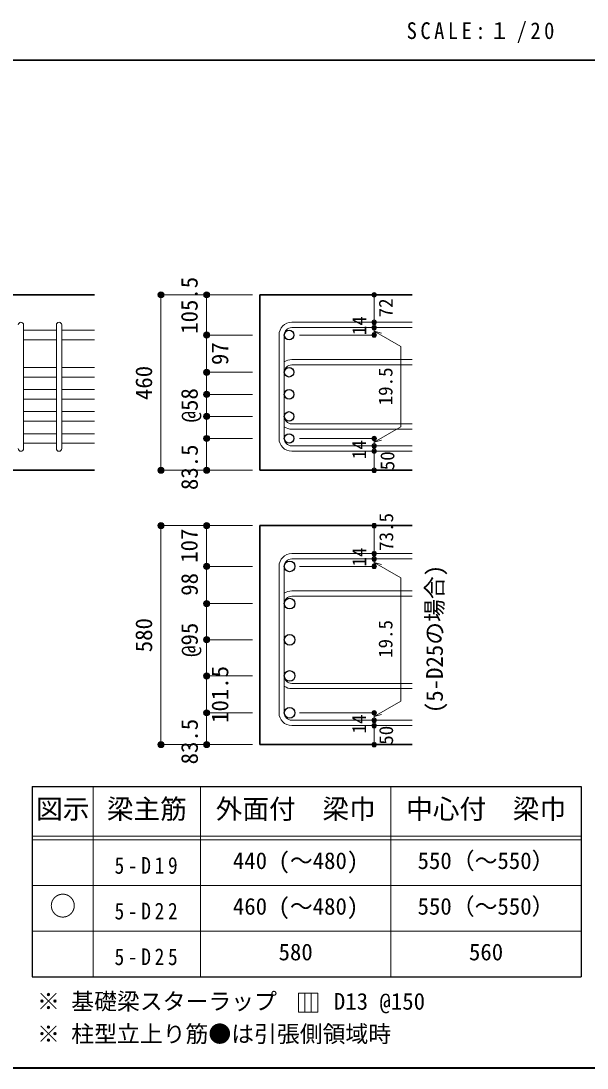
# Model space of a CAD drawing. Units: millimetres at full size, sheet at 1:20. Extents: x -3982 to 3969, y -2797 to 2801.
# Drawn here: x 935 to 2422, y -2797 to -45 of the extents above; entities that cross this region are included whole.
import ezdxf
from ezdxf.enums import TextEntityAlignment as Align

# ---------------------------------------------------------------- set-up
doc = ezdxf.new("R2010")
doc.units = ezdxf.units.MM
doc.header["$LTSCALE"] = 20
doc.header["$PDMODE"] = 32
doc.header["$PDSIZE"] = 12
for name, color, linetype, lineweight in [('6-0', 7, 'Continuous', 9), ('6-1_躯体線', 2, 'Continuous', 35), ('6-5_梁主筋', 7, 'Continuous', 18), ('6-6_S.T.P.', 7, 'Continuous', 18), ('6-7_文字', 7, 'Continuous', 18), ('6-D_寸法', 4, 'Continuous', 9), ('6-E_枠', 7, 'Continuous', 18), ('F-0_枠', 6, 'Continuous', 40)]:
    doc.layers.add(name, color=color, linetype=linetype, lineweight=lineweight)
doc.styles.add('ＭＳ ゴシック', font='')
doc.styles.get('ＭＳ ゴシック').set_extended_font_data('MS Gothic')

msp = doc.modelspace()

# ---------------------------------------------------------------- linework, layer by layer
at = {"layer": '6-0', "color": 4}
for p, q in [((1302.96, -1371.2), (1302.96, -1946.7)), ((1422.96, -1671.2), (1422.96, -1576.2)), ((1422.96, -1671.2), (1422.96, -1766.2)), ((1422.96, -1766.2), (1422.96, -1863.2))]:
    msp.add_line(p, q, dxfattribs=at)
at = {"layer": '6-0'}
for p in [(1302.96, -1371.2), (1422.96, -1576.2), (1422.96, -1671.2), (1422.96, -1766.2), (1422.96, -1863.2), (1302.96, -1946.7)]:
    msp.add_point(p, dxfattribs=at)
at = {"layer": '6-1_躯体線'}
for p, q in [((1128.29, -764.67), (128.29, -764.67)), ((1562.96, -764.67), (1962.96, -764.67)), ((1562.96, -764.67), (1562.96, -1225.67)), ((1128.29, -1225.67), (728.29, -1225.67)), ((1562.96, -1225.67), (1962.96, -1225.67)), ((1562.96, -1371.2), (1962.96, -1371.2)), ((1562.96, -1371.2), (1562.96, -1946.7)), ((1562.96, -1946.7), (1962.96, -1946.7))]:
    msp.add_line(p, q, dxfattribs=at)
at = {"layer": '6-5_梁主筋'}
for p, q in [((1028.29, -857.72), (942.29, -857.72)), ((1128.29, -857.72), (1042.29, -857.72)), ((1028.29, -882.72), (942.29, -882.72)), ((1128.29, -882.72), (1042.29, -882.72)), ((1028.29, -955.67), (942.29, -955.67)), ((1128.29, -955.67), (1042.29, -955.67)), ((1028.29, -980.67), (942.29, -980.67)), ((1128.29, -980.67), (1042.29, -980.67)), ((1028.29, -1013.67), (942.29, -1013.67)), ((1128.29, -1013.67), (1042.29, -1013.67)), ((1028.29, -1038.67), (942.29, -1038.67)), ((1128.29, -1038.67), (1042.29, -1038.67)), ((1028.29, -1071.67), (942.29, -1071.67)), ((1128.29, -1071.67), (1042.29, -1071.67)), ((1028.29, -1096.67), (942.29, -1096.67)), ((1128.29, -1096.67), (1042.29, -1096.67)), ((1028.29, -1129.67), (942.29, -1129.67)), ((1028.29, -1154.67), (942.29, -1154.67)), ((1128.29, -1129.67), (1042.29, -1129.67)), ((1128.29, -1154.67), (1042.29, -1154.67))]:
    msp.add_line(p, q, dxfattribs=at)
at = {"layer": '6-5_梁主筋', "color": 3, "lineweight": 25}
for centre, radius in [((1639.46, -870.22), 12.5), ((1639.46, -968.17), 12.5), ((1639.46, -1026.17), 12.5), ((1639.46, -1084.17), 12.5), ((1639.46, -1142.17), 12.5), ((1640.96, -1478.25), 14), ((1640.96, -1576.2), 14), ((1640.96, -1671.2), 14), ((1640.96, -1766.2), 14), ((1640.96, -1863.2), 14)]:
    msp.add_circle(centre, radius, dxfattribs=at)
at = {"layer": '6-6_S.T.P.'}
for p, q in [((942.29, -1168.67), (942.29, -844.11)), ((1028.29, -1168.67), (1028.29, -844.11)), ((1042.29, -1168.67), (1042.29, -844.11)), ((1646.46, -836.72), (1962.96, -836.72)), ((1646.46, -850.72), (1962.96, -850.72)), ((1612.96, -870.22), (1612.96, -1142.17)), ((1626.96, -870.22), (1626.96, -1142.17)), ((1646.46, -934.67), (1962.96, -934.67)), ((1646.46, -948.67), (1962.96, -948.67)), ((1646.46, -1103.67), (1962.96, -1103.67)), ((1646.46, -1117.67), (1962.96, -1117.67)), ((1646.46, -1161.67), (1962.96, -1161.67)), ((1646.46, -1175.67), (1962.96, -1175.67)), ((1646.46, -1444.75), (1962.96, -1444.75)), ((1612.96, -1478.25), (1612.96, -1863.2)), ((1626.96, -1478.25), (1626.96, -1863.2)), ((1646.46, -1458.75), (1962.96, -1458.75)), ((1646.46, -1542.7), (1962.96, -1542.7)), ((1646.46, -1556.7), (1962.96, -1556.7)), ((1646.46, -1785.7), (1962.96, -1785.7)), ((1646.46, -1799.7), (1962.96, -1799.7)), ((1646.46, -1882.7), (1962.96, -1882.7)), ((1646.46, -1896.7), (1962.96, -1896.7))]:
    msp.add_line(p, q, dxfattribs=at)
for centre, radius, start, end in [((935.29, -843.72), 7, 0, 180), ((1035.29, -843.72), 7, 0, 180), ((1646.46, -870.22), 33.5, 90, 180), ((1646.46, -870.22), 19.5, 90, 180), ((1646.46, -968.17), 33.5, 90, 125.59765), ((1646.46, -968.17), 19.5, 90, 180), ((1646.46, -1084.17), 19.5, 180, 270), ((1646.46, -1084.17), 33.5, 234.40235, 270), ((1646.46, -1142.17), 33.5, 180, 270), ((1646.46, -1142.17), 19.5, 180, 270), ((935.29, -1168.67), 7, 180, 0), ((1035.29, -1168.67), 7, 180, 0), ((1646.46, -1478.25), 33.5, 90, 180), ((1646.46, -1478.25), 19.5, 90, 180), ((1646.46, -1576.2), 33.5, 90, 125.59765), ((1646.46, -1576.2), 19.5, 90, 180), ((1646.46, -1766.2), 19.5, 180, 270), ((1646.46, -1766.2), 33.5, 234.40235, 270), ((1646.46, -1863.2), 33.5, 180, 270), ((1646.46, -1863.2), 19.5, 180, 270)]:
    msp.add_arc(centre, radius, start, end, dxfattribs=at)
at = {"layer": '6-7_文字'}
for p, q in [((1681.19, -2599.98), (1681.19, -2649.98)), ((1697.86, -2599.98), (1697.86, -2649.98))]:
    msp.add_line(p, q, dxfattribs=at)
msp.add_lwpolyline([(1664.53, -2649.98), (1714.53, -2649.98), (1714.53, -2599.98), (1664.53, -2599.98)], close=True, dxfattribs=at)
at = {"layer": '6-D_寸法'}
for p, q in [((1302.96, -764.67), (1302.96, -1225.67)), ((1422.96, -764.67), (1422.96, -870.22)), ((1862.96, -836.15), (1862.96, -764.67)), ((1862.96, -850.72), (1862.96, -836.72)), ((1422.96, -870.22), (1542.96, -870.22)), ((1422.96, -870.22), (1422.96, -968.17)), ((1862.96, -870.22), (1666.87, -870.22)), ((1862.96, -859.9), (1933.02, -900.35)), ((1862.96, -859.9), (1882.28, -865.07)), ((1933.02, -900.35), (1933.02, -1111.47)), ((1422.96, -968.17), (1542.96, -968.17)), ((1422.96, -1026.17), (1542.96, -1026.17)), ((1422.96, -1084.17), (1542.96, -1084.17)), ((1422.96, -1084.17), (1422.96, -1142.17)), ((1862.96, -1151.92), (1933.02, -1111.47)), ((1422.96, -1142.17), (1542.96, -1142.17)), ((1422.96, -1225.67), (1422.96, -1142.17)), ((1862.96, -1142.17), (1666.87, -1142.17)), ((1862.96, -1161.67), (1862.96, -1142.17)), ((1862.96, -1151.92), (1882.28, -1146.75)), ((1862.96, -1175.67), (1862.96, -1161.67)), ((1862.96, -1225.67), (1862.96, -1175.67)), ((1302.96, -1225.67), (1412.82, -1225.67)), ((1302.96, -1225.67), (1422.96, -1225.67)), ((1422.96, -1225.67), (1542.96, -1225.67)), ((1302.96, -1371.2), (1422.96, -1371.2)), ((1302.96, -1371.2), (1302.96, -1946.7)), ((1422.96, -1371.2), (1542.96, -1371.2)), ((1862.96, -1444.17), (1862.96, -1371.2)), ((1862.96, -1458.75), (1862.96, -1444.75)), ((1422.96, -1478.25), (1422.96, -1576.2)), ((1862.96, -1478.25), (1666.87, -1478.25)), ((1862.96, -1467.92), (1882.28, -1473.1)), ((1862.96, -1467.92), (1933.02, -1508.37)), ((1933.02, -1508.37), (1933.02, -1832.5)), ((1422.96, -1576.2), (1542.96, -1576.2)), ((1422.96, -1671.2), (1542.96, -1671.2)), ((1422.96, -1766.2), (1542.96, -1766.2)), ((1862.96, -1872.95), (1933.02, -1832.5)), ((1862.96, -1863.2), (1666.87, -1863.2)), ((1862.96, -1882.7), (1862.96, -1863.2)), ((1862.96, -1872.95), (1882.28, -1867.77)), ((1862.96, -1896.7), (1862.96, -1882.7)), ((1862.96, -1946.7), (1862.96, -1896.7)), ((1302.96, -1946.7), (1422.96, -1946.7)), ((1302.96, -1946.7), (1412.82, -1946.7)), ((1422.96, -1946.7), (1542.96, -1946.7))]:
    msp.add_line(p, q, dxfattribs=at)
for points in [[(1302.96, -764.67), (1422.96, -764.67), (1542.96, -764.67)], [(1862.96, -850.15), (1862.96, -870.22), (1862.96, -850.15)], [(1422.96, -968.17), (1422.96, -1026.17), (1422.96, -1084.17)], [(1422.96, -1371.2), (1422.96, -1478.25), (1542.96, -1478.25)], [(1862.96, -1478.25), (1862.96, -1458.17), (1862.96, -1478.25)], [(1422.96, -1946.7), (1422.96, -1863.2), (1542.96, -1863.2)]]:
    msp.add_lwpolyline(points, dxfattribs=at)
for centre, radius in [((1302.96, -764.67), 8), ((1302.96, -764.67), 7.2), ((1302.96, -764.67), 6.4), ((1302.96, -764.67), 5.6), ((1302.96, -764.67), 4.8), ((1302.96, -764.67), 4), ((1302.96, -764.67), 3.2), ((1302.96, -764.67), 2.4), ((1302.96, -764.67), 1.6), ((1302.96, -764.67), 0.8), ((1422.96, -764.67), 8), ((1422.96, -764.67), 7.2), ((1422.96, -764.67), 6.4), ((1422.96, -764.67), 5.6), ((1422.96, -764.67), 4.8), ((1422.96, -764.67), 4), ((1422.96, -764.67), 3.2), ((1422.96, -764.67), 2.4), ((1422.96, -764.67), 1.6), ((1422.96, -764.67), 0.8), ((1862.96, -764.67), 4), ((1862.96, -764.67), 3.6), ((1862.96, -764.67), 3.2), ((1862.96, -764.67), 2.8), ((1862.96, -764.67), 2.4), ((1862.96, -764.67), 2), ((1862.96, -764.67), 1.6), ((1862.96, -764.67), 1.2), ((1862.96, -764.67), 0.8), ((1862.96, -764.67), 0.4), ((1862.96, -836.72), 4), ((1862.96, -850.72), 4), ((1862.96, -836.72), 3.6), ((1862.96, -850.72), 3.6), ((1862.96, -836.72), 3.2), ((1862.96, -850.72), 3.2), ((1862.96, -836.72), 2.8), ((1862.96, -850.72), 2.8), ((1862.96, -836.72), 2.4), ((1862.96, -850.72), 2.4), ((1862.96, -836.72), 2), ((1862.96, -850.72), 2), ((1862.96, -836.72), 1.6), ((1862.96, -850.72), 1.6), ((1862.96, -836.72), 1.2), ((1862.96, -850.72), 1.2), ((1862.96, -836.72), 0.8), ((1862.96, -850.72), 0.8), ((1862.96, -836.72), 0.4), ((1862.96, -850.72), 0.4), ((1422.96, -870.22), 8), ((1422.96, -870.22), 7.2), ((1422.96, -870.22), 6.4), ((1422.96, -870.22), 5.6), ((1422.96, -870.22), 4.8), ((1422.96, -870.22), 4), ((1422.96, -870.22), 3.2), ((1422.96, -870.22), 2.4), ((1422.96, -870.22), 1.6), ((1422.96, -870.22), 0.8), ((1862.96, -870.22), 4), ((1862.96, -870.22), 3.6), ((1862.96, -870.22), 3.2), ((1862.96, -870.22), 2.8), ((1862.96, -870.22), 2.4), ((1862.96, -870.22), 2), ((1862.96, -870.22), 1.6), ((1862.96, -870.22), 1.2), ((1862.96, -870.22), 0.8), ((1862.96, -870.22), 0.4), ((1422.96, -968.17), 8), ((1422.96, -968.17), 7.2), ((1422.96, -968.17), 6.4), ((1422.96, -968.17), 5.6), ((1422.96, -968.17), 4.8), ((1422.96, -968.17), 4), ((1422.96, -968.17), 3.2), ((1422.96, -968.17), 2.4), ((1422.96, -968.17), 1.6), ((1422.96, -968.17), 0.8), ((1422.96, -1026.17), 8), ((1422.96, -1026.17), 7.2), ((1422.96, -1026.17), 6.4), ((1422.96, -1026.17), 5.6), ((1422.96, -1026.17), 4.8), ((1422.96, -1026.17), 4), ((1422.96, -1026.17), 3.2), ((1422.96, -1026.17), 2.4), ((1422.96, -1026.17), 1.6), ((1422.96, -1026.17), 0.8), ((1422.96, -1084.17), 8), ((1422.96, -1084.17), 7.2), ((1422.96, -1084.17), 6.4), ((1422.96, -1084.17), 5.6), ((1422.96, -1084.17), 4.8), ((1422.96, -1084.17), 4), ((1422.96, -1084.17), 3.2), ((1422.96, -1084.17), 2.4), ((1422.96, -1084.17), 1.6), ((1422.96, -1084.17), 0.8), ((1422.96, -1142.17), 8), ((1422.96, -1142.17), 7.2), ((1422.96, -1142.17), 6.4), ((1422.96, -1142.17), 5.6), ((1422.96, -1142.17), 4.8), ((1422.96, -1142.17), 4), ((1422.96, -1142.17), 3.2), ((1422.96, -1142.17), 2.4), ((1422.96, -1142.17), 1.6), ((1422.96, -1142.17), 0.8), ((1862.96, -1142.17), 4), ((1862.96, -1142.17), 3.6), ((1862.96, -1142.17), 3.2), ((1862.96, -1142.17), 2.8), ((1862.96, -1142.17), 2.4), ((1862.96, -1142.17), 2), ((1862.96, -1142.17), 1.6), ((1862.96, -1142.17), 1.2), ((1862.96, -1142.17), 0.8), ((1862.96, -1142.17), 0.4), ((1862.96, -1161.67), 4), ((1862.96, -1175.67), 4), ((1862.96, -1161.67), 3.6), ((1862.96, -1175.67), 3.6), ((1862.96, -1161.67), 3.2), ((1862.96, -1175.67), 3.2), ((1862.96, -1161.67), 2.8), ((1862.96, -1175.67), 2.8), ((1862.96, -1161.67), 2.4), ((1862.96, -1175.67), 2.4), ((1862.96, -1161.67), 2), ((1862.96, -1175.67), 2), ((1862.96, -1161.67), 1.6), ((1862.96, -1175.67), 1.6), ((1862.96, -1161.67), 1.2), ((1862.96, -1175.67), 1.2), ((1862.96, -1161.67), 0.8), ((1862.96, -1175.67), 0.8), ((1862.96, -1161.67), 0.4), ((1862.96, -1175.67), 0.4), ((1302.96, -1225.67), 8), ((1302.96, -1225.67), 7.2), ((1302.96, -1225.67), 6.4), ((1302.96, -1225.67), 5.6), ((1302.96, -1225.67), 4.8), ((1302.96, -1225.67), 4), ((1302.96, -1225.67), 3.2), ((1302.96, -1225.67), 2.4), ((1302.96, -1225.67), 1.6), ((1302.96, -1225.67), 0.8), ((1422.96, -1225.67), 8), ((1422.96, -1225.67), 7.2), ((1422.96, -1225.67), 6.4), ((1422.96, -1225.67), 5.6), ((1422.96, -1225.67), 4.8), ((1422.96, -1225.67), 4), ((1422.96, -1225.67), 3.2), ((1422.96, -1225.67), 2.4), ((1422.96, -1225.67), 1.6), ((1422.96, -1225.67), 0.8), ((1862.96, -1225.67), 4), ((1862.96, -1225.67), 3.6), ((1862.96, -1225.67), 3.2), ((1862.96, -1225.67), 2.8), ((1862.96, -1225.67), 2.4), ((1862.96, -1225.67), 2), ((1862.96, -1225.67), 1.6), ((1862.96, -1225.67), 1.2), ((1862.96, -1225.67), 0.8), ((1862.96, -1225.67), 0.4), ((1302.96, -1371.2), 8), ((1302.96, -1371.2), 7.2), ((1302.96, -1371.2), 6.4), ((1302.96, -1371.2), 5.6), ((1302.96, -1371.2), 4.8), ((1302.96, -1371.2), 4), ((1302.96, -1371.2), 3.2), ((1302.96, -1371.2), 2.4), ((1302.96, -1371.2), 1.6), ((1302.96, -1371.2), 0.8), ((1422.96, -1371.2), 8), ((1422.96, -1371.2), 7.2), ((1422.96, -1371.2), 6.4), ((1422.96, -1371.2), 5.6), ((1422.96, -1371.2), 4.8), ((1422.96, -1371.2), 4), ((1422.96, -1371.2), 3.2), ((1422.96, -1371.2), 2.4), ((1422.96, -1371.2), 1.6), ((1422.96, -1371.2), 0.8), ((1862.96, -1371.2), 4), ((1862.96, -1371.2), 3.6), ((1862.96, -1371.2), 3.2), ((1862.96, -1371.2), 2.8), ((1862.96, -1371.2), 2.4), ((1862.96, -1371.2), 2), ((1862.96, -1371.2), 1.6), ((1862.96, -1371.2), 1.2), ((1862.96, -1371.2), 0.8), ((1862.96, -1371.2), 0.4), ((1862.96, -1444.75), 4), ((1862.96, -1458.75), 4), ((1862.96, -1444.75), 3.6), ((1862.96, -1458.75), 3.6), ((1862.96, -1444.75), 3.2), ((1862.96, -1458.75), 3.2), ((1862.96, -1444.75), 2.8), ((1862.96, -1458.75), 2.8), ((1862.96, -1444.75), 2.4), ((1862.96, -1458.75), 2.4), ((1862.96, -1444.75), 2), ((1862.96, -1458.75), 2), ((1862.96, -1444.75), 1.6), ((1862.96, -1458.75), 1.6), ((1862.96, -1444.75), 1.2), ((1862.96, -1458.75), 1.2), ((1862.96, -1444.75), 0.8), ((1862.96, -1458.75), 0.8), ((1862.96, -1444.75), 0.4), ((1862.96, -1458.75), 0.4), ((1422.96, -1478.25), 8), ((1422.96, -1478.25), 7.2), ((1422.96, -1478.25), 6.4), ((1422.96, -1478.25), 5.6), ((1422.96, -1478.25), 4.8), ((1422.96, -1478.25), 4), ((1422.96, -1478.25), 3.2), ((1422.96, -1478.25), 2.4), ((1422.96, -1478.25), 1.6), ((1422.96, -1478.25), 0.8), ((1862.96, -1478.25), 4), ((1862.96, -1478.25), 3.6), ((1862.96, -1478.25), 3.2), ((1862.96, -1478.25), 2.8), ((1862.96, -1478.25), 2.4), ((1862.96, -1478.25), 2), ((1862.96, -1478.25), 1.6), ((1862.96, -1478.25), 1.2), ((1862.96, -1478.25), 0.8), ((1862.96, -1478.25), 0.4), ((1422.96, -1576.2), 8), ((1422.96, -1576.2), 7.2), ((1422.96, -1576.2), 6.4), ((1422.96, -1576.2), 5.6), ((1422.96, -1576.2), 4.8), ((1422.96, -1576.2), 4), ((1422.96, -1576.2), 3.2), ((1422.96, -1576.2), 2.4), ((1422.96, -1576.2), 1.6), ((1422.96, -1576.2), 0.8), ((1422.96, -1671.2), 8), ((1422.96, -1671.2), 7.2), ((1422.96, -1671.2), 6.4), ((1422.96, -1671.2), 5.6), ((1422.96, -1671.2), 4.8), ((1422.96, -1671.2), 4), ((1422.96, -1671.2), 3.2), ((1422.96, -1671.2), 2.4), ((1422.96, -1671.2), 1.6), ((1422.96, -1671.2), 0.8), ((1422.96, -1766.2), 8), ((1422.96, -1766.2), 7.2), ((1422.96, -1766.2), 6.4), ((1422.96, -1766.2), 5.6), ((1422.96, -1766.2), 4.8), ((1422.96, -1766.2), 4), ((1422.96, -1766.2), 3.2), ((1422.96, -1766.2), 2.4), ((1422.96, -1766.2), 1.6), ((1422.96, -1766.2), 0.8), ((1422.96, -1863.2), 8), ((1422.96, -1863.2), 7.2), ((1422.96, -1863.2), 6.4), ((1422.96, -1863.2), 5.6), ((1422.96, -1863.2), 4.8), ((1422.96, -1863.2), 4), ((1422.96, -1863.2), 3.2), ((1422.96, -1863.2), 2.4), ((1422.96, -1863.2), 1.6), ((1422.96, -1863.2), 0.8), ((1862.96, -1863.2), 4), ((1862.96, -1863.2), 3.6), ((1862.96, -1863.2), 3.2), ((1862.96, -1863.2), 2.8), ((1862.96, -1863.2), 2.4), ((1862.96, -1863.2), 2), ((1862.96, -1863.2), 1.6), ((1862.96, -1863.2), 1.2), ((1862.96, -1863.2), 0.8), ((1862.96, -1863.2), 0.4), ((1862.96, -1882.7), 4), ((1862.96, -1896.7), 4), ((1862.96, -1882.7), 3.6), ((1862.96, -1896.7), 3.6), ((1862.96, -1882.7), 3.2), ((1862.96, -1896.7), 3.2), ((1862.96, -1882.7), 2.8), ((1862.96, -1896.7), 2.8), ((1862.96, -1882.7), 2.4), ((1862.96, -1896.7), 2.4), ((1862.96, -1882.7), 2), ((1862.96, -1896.7), 2), ((1862.96, -1882.7), 1.6), ((1862.96, -1896.7), 1.6), ((1862.96, -1882.7), 1.2), ((1862.96, -1896.7), 1.2), ((1862.96, -1882.7), 0.8), ((1862.96, -1896.7), 0.8), ((1862.96, -1882.7), 0.4), ((1862.96, -1896.7), 0.4), ((1302.96, -1946.7), 8), ((1302.96, -1946.7), 7.2), ((1302.96, -1946.7), 6.4), ((1302.96, -1946.7), 5.6), ((1302.96, -1946.7), 4.8), ((1302.96, -1946.7), 4), ((1302.96, -1946.7), 3.2), ((1302.96, -1946.7), 2.4), ((1302.96, -1946.7), 1.6), ((1302.96, -1946.7), 0.8), ((1422.96, -1946.7), 8), ((1422.96, -1946.7), 7.2), ((1422.96, -1946.7), 6.4), ((1422.96, -1946.7), 5.6), ((1422.96, -1946.7), 4.8), ((1422.96, -1946.7), 4), ((1422.96, -1946.7), 3.2), ((1422.96, -1946.7), 2.4), ((1422.96, -1946.7), 1.6), ((1422.96, -1946.7), 0.8), ((1862.96, -1946.7), 4), ((1862.96, -1946.7), 3.6), ((1862.96, -1946.7), 3.2), ((1862.96, -1946.7), 2.8), ((1862.96, -1946.7), 2.4), ((1862.96, -1946.7), 2), ((1862.96, -1946.7), 1.6), ((1862.96, -1946.7), 1.2), ((1862.96, -1946.7), 0.8), ((1862.96, -1946.7), 0.4)]:
    msp.add_circle(centre, radius, dxfattribs=at)
at = {"layer": '6-D_寸法', "color": 7}
for p in [(1302.96, -764.67), (1422.96, -764.67), (1862.96, -764.67), (1862.96, -836.72), (1862.96, -850.72), (1422.96, -870.22), (1862.96, -870.22), (1422.96, -968.17), (1422.96, -968.17), (1422.96, -1026.17), (1422.96, -1084.17), (1422.96, -1142.17), (1862.96, -1142.17), (1862.96, -1161.67), (1862.96, -1175.67), (1302.96, -1225.67), (1422.96, -1225.67), (1862.96, -1225.67), (1302.96, -1371.2), (1422.96, -1371.2), (1862.96, -1371.2), (1862.96, -1444.75), (1862.96, -1458.75), (1422.96, -1478.25), (1862.96, -1478.25), (1422.96, -1576.2), (1422.96, -1671.2), (1422.96, -1766.2), (1422.96, -1863.2), (1862.96, -1863.2), (1862.96, -1882.7), (1862.96, -1896.7), (1302.96, -1946.7), (1422.96, -1946.7), (1862.96, -1946.7)]:
    msp.add_point(p, dxfattribs=at)
at = {"layer": '6-E_枠', "color": 3, "lineweight": 25}
for p, q in [((965.14, -2056.95), (965.14, -2556.95)), ((965.14, -2056.95), (2406.83, -2056.95)), ((2406.83, -2056.95), (2406.83, -2556.95)), ((965.14, -2556.95), (2406.83, -2556.95))]:
    msp.add_line(p, q, dxfattribs=at)
at = {"layer": '6-E_枠'}
for p, q in [((1125.14, -2056.95), (1125.14, -2556.95)), ((1406.83, -2056.95), (1406.83, -2556.95)), ((1906.83, -2056.95), (1906.83, -2556.95)), ((965.14, -2186.95), (2406.83, -2186.95)), ((965.14, -2196.95), (2406.83, -2196.95)), ((965.14, -2316.95), (2406.83, -2316.95)), ((965.14, -2436.95), (2406.83, -2436.95))]:
    msp.add_line(p, q, dxfattribs=at)
at = {"layer": 'F-0_枠', "color": 2, "lineweight": 35}
msp.add_line((-3981.92, -148.03), (2482.4, -148.03), dxfattribs=at)
at = {"layer": 'F-0_枠'}
msp.add_line((3969.4, -2796.83), (-3981.92, -2796.83), dxfattribs=at)

# ---------------------------------------------------------------- texts
at = {"layer": '6-0', "color": 4, "style": 'ＭＳ ゴシック'}
for s, p in [('580', (1292.96, -1703.95)), ('@95', (1412.96, -1716.2)), ('101.5', (1492.96, -1889.7))]:
    msp.add_text(s, height=43.99, rotation=90, dxfattribs=at).set_placement(p, align=Align.BOTTOM_LEFT)
at = {"layer": '6-7_文字', "style": 'ＭＳ ゴシック'}
msp.add_text('(5-D25の場合)', height=43.99, rotation=90, dxfattribs=at).set_placement((2056.53, -1863.98), align=Align.BOTTOM_LEFT)
at = {"layer": '6-7_文字', "color": 2, "style": 'ＭＳ ゴシック'}
for s, p in [('図示', (975.14, -2156.95)), ('梁主筋', (1160.98, -2156.95)), ('外面付\u3000梁巾', (1446.83, -2156.95)), ('中心付\u3000梁巾', (1946.83, -2156.95)), ('○', (1010.14, -2411.95))]:
    msp.add_text(s, height=51.32, dxfattribs=at).set_placement(p, align=Align.BOTTOM_LEFT)
at = {"layer": '6-7_文字', "style": 'ＭＳ ゴシック'}
for s, p in [('440 (～480)', (1491.83, -2286.95)), ('550（～550）', (1976.83, -2286.95)), ('460 (～480)', (1491.83, -2406.95)), ('550（～550）', (1976.83, -2406.95)), ('580', (1611.83, -2526.95)), ('560', (2111.83, -2526.95)), ('※ 基礎梁スターラップ     D13 @150', (977.51, -2656.67)), ('※ 柱型立上り筋●は引張側領域時', (977.51, -2742.34))]:
    msp.add_text(s, height=43.99, dxfattribs=at).set_placement(p, align=Align.BOTTOM_LEFT)
at = {"layer": '6-7_文字', "color": 2, "insert": (1948.17, -103.03), "char_height": 43.99, "attachment_point": 7, "style": 'ＭＳ ゴシック'}
msp.add_mtext('\\T1.34;\\W0.9;SCALE:１/20', dxfattribs=at)
at = {"layer": '6-7_文字', "char_height": 43.99, "attachment_point": 7, "style": 'ＭＳ ゴシック'}
for s, insert in [('\\T1.38;\\W0.85;5-D19', (1180.98, -2286.95)), ('\\T1.38;\\W0.85;5-D22', (1180.98, -2406.95)), ('\\T1.38;\\W0.85;5-D25', (1180.98, -2526.95))]:
    msp.add_mtext(s, dxfattribs=dict(at, insert=insert))
at = {"layer": '6-D_寸法', "style": 'ＭＳ ゴシック'}
for s, height, p in [('105.5', 43.99, (1412.51, -867)), ('72', 36.66, (1922.72, -823.99)), ('14', 36.66, (1852.96, -870.61)), ('97', 43.99, (1492.96, -949.2)), ('460', 43.99, (1292.96, -1041.17)), ('19.5', 36.66, (1921.94, -1055.2)), ('@58', 43.99, (1412.85, -1099.72)), ('14', 36.66, (1852.56, -1196.36)), ('83.5', 43.99, (1412.96, -1277.67)), ('50', 36.66, (1926.88, -1225.68)), ('73.5', 36.66, (1923.82, -1437.69)), ('107', 43.99, (1412.12, -1468.89)), ('14', 36.66, (1852.96, -1478.64)), ('98', 43.99, (1412.96, -1555.52)), ('19.5', 36.66, (1921.94, -1718.98)), ('14', 36.66, (1852.56, -1917.39)), ('83.5', 43.99, (1412.96, -1998.7)), ('50', 36.66, (1923.51, -1947.16))]:
    msp.add_text(s, height=height, rotation=90, dxfattribs=at).set_placement(p, align=Align.BOTTOM_LEFT)

doc.saveas('drawing.dxf')
